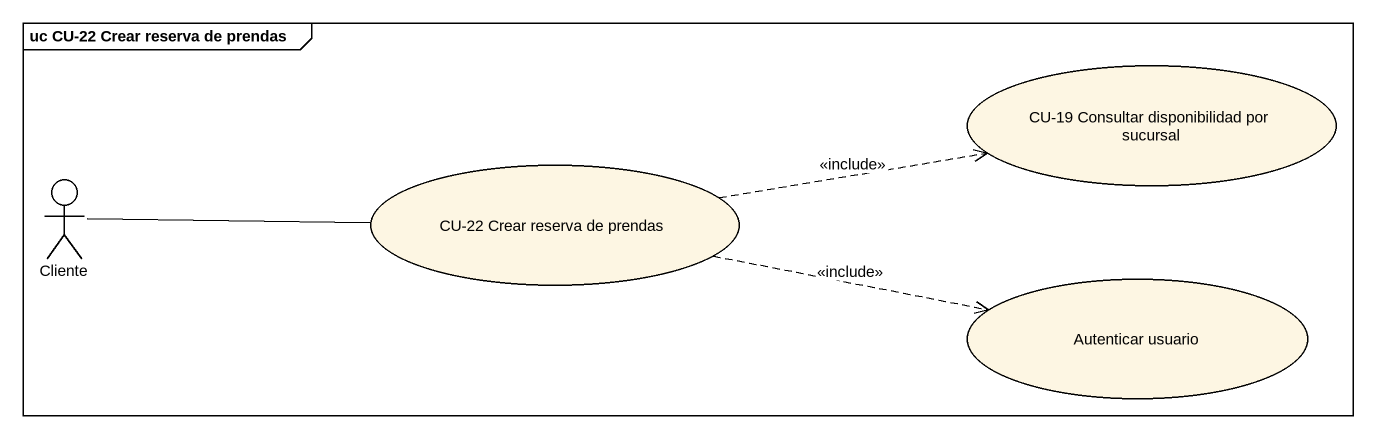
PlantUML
@startuml
mainframe uc CU-22 Crear reserva de prendas
usecase "CU-19 Consultar disponibilidad por sucursal" as CU_19_Consultar
usecase "CU-22 Crear reserva de prendas" as CU_22_Crear_reserva_de
actor Cliente
usecase "Autenticar usuario" as Autenticar_usuario
CU_22_Crear_reserva_de .right.> CU_19_Consultar : <<include>>
CU_22_Crear_reserva_de .right.> Autenticar_usuario : <<include>>
Cliente -right- CU_22_Crear_reserva_de
@enduml
